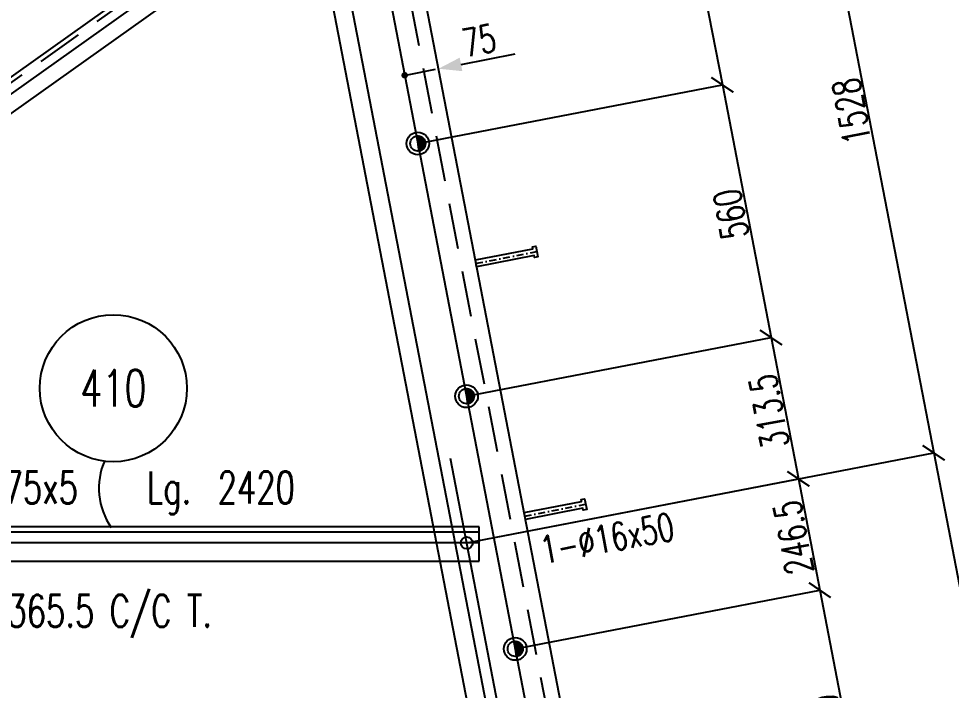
# Model space of a CAD drawing. Extents: x 533388 to 549608, y -33951 to -22449.
# Drawn here: x 545011 to 547041, y -25509 to -24047 of the extents above; entities that cross this region are included whole.
import ezdxf
from ezdxf.enums import TextEntityAlignment as Align

# ---------------------------------------------------------------- set-up
doc = ezdxf.new("R2010")
doc.units = 0
doc.header["$LTSCALE"] = 200
doc.header["$MEASUREMENT"] = 0
doc.linetypes.add('DASHDOT', pattern=[1, 0.5, -0.25, 0, -0.25])
doc.linetypes.add('DASHED', pattern=[0.75, 0.5, -0.25])
doc.layers.get('0').update_dxf_attribs({"linetype": 'CONTINUOUS'})
for name, color, linetype in [('ASSI', 6, 'CONTINUOUS'), ('BOLLINI_1', 7, 'CONTINUOUS'), ('Echelon', 1, 'CONTINUOUS'), ('FORI', 2, 'CONTINUOUS'), ('LINEA_ANG', 2, 'CONTINUOUS'), ('LS', 7, 'CONTINUOUS'), ('MZ', 6, 'DASHDOT'), ('QT_MAL', 7, 'CONTINUOUS'), ('QT_MPR', 7, 'CONTINUOUS'), ('QT_MSP', 7, 'CONTINUOUS'), ('TRAT-Y', 7, 'DASHED')]:
    doc.layers.add(name, color=color, linetype=linetype)
doc.styles.add('QUOTE', font='ROMANS8.SHX', dxfattribs={"width": 0.7})
doc.styles.add('RQL', font='ROMANS8.SHX', dxfattribs={"width": 0.7})
doc.styles.add('RS', font='ROMANS8.shx', dxfattribs={"width": 0.7})
doc.styles.get("Standard").update_dxf_attribs({"font": 'ROMANS8.SHX', "width": 0.7})
doc.dimstyles.new('FRECCE1', dxfattribs={"dimtxt": 60, "dimasz": 6.66, "dimexe": 0, "dimexo": 0, "dimgap": 1, "dimtad": 1, "dimzin": 0, "dimdsep": 46, "dimtxsty": 'RS', "dimblk1": 'QUOTP', "dimblk2": 'QUOTF', "dimsah": 1, "dimcen": 0, "dimclrd": 2, "dimclre": 2, "dimclrt": 7, "dimadec": 0, "dimazin": 0, "dimtfac": 1, "dimtix": 1, "dimtmove": 2, "dimatfit": 3, "dimldrblk": 'QUOTP', "dimfxl": 1, "dimtolj": 1, "dimtzin": 0, "dimarcsym": 0})
doc.dimstyles.new('TRATTO', dxfattribs={"dimscale": 0, "dimtxt": 60, "dimasz": 40, "dimexe": 0, "dimexo": 0, "dimgap": 5, "dimtad": 1, "dimrnd": 0.5, "dimdsep": 46, "dimtxsty": 'RS', "dimblk1": 'OBLIQUE', "dimblk2": 'OBLIQUE', "dimsah": 1, "dimcen": 0.09, "dimclrd": 2, "dimclre": 2, "dimclrt": 7, "dimadec": 0, "dimazin": 0, "dimtfac": 1, "dimtix": 1, "dimtmove": 2, "dimatfit": 3, "dimfxl": 1, "dimtolj": 1, "dimtzin": 0, "dimarcsym": 0})

# ---------------------------------------------------------------- blocks, each defined once
blk = doc.blocks.new('ASSE98')
blk.add_line((0, 0), (1, 0))
at = {"color": 7, "style": 'QUOTE', "width": 0.5, "flags": 1}
for tag, p in [('TI', (1.38308, 6.82731)), ('DI_S', (1.38308, 6.42178)), ('D_S', (1.38308, 6.02092)), ('E_S', (1.38308, 5.68065)), ('NFORI', (1.36454, 5.29792)), ('ALAR', (1.36349, 4.93246)), ('FAM', (1.3775, 4.54645)), ('ALA', (1.38308, 4.19257)), ('DISP2', (1.38308, 3.84971)), ('DISP1', (1.38308, 3.50686)), ('PINZAF', (1.38308, 3.164)), ('PINZAI', (1.38308, 2.82114)), ('TRP', (1.38308, 2.47829)), ('NP', (1.38308, 2.13543)), ('SV', (1.38308, 1.79257)), ('PESO', (1.38308, 1.44971)), ('QUA', (1.38308, 1.10686)), ('LUN', (1.38308, 0.764)), ('PROF', (1.38308, 0.42114)), ('POS', (1.38308, 0.07829))]:
    blk.add_attdef(tag, p, '', height=0.2, dxfattribs=at)
at = {"color": 7, "flags": 1}
for tag, p in [('LAV1', (3.07431, 6.82847)), ('LAV2', (3.07431, 6.49513)), ('LAV3', (3.07431, 6.1618)), ('LAV4', (3.07431, 5.82847)), ('LAV5', (3.07431, 5.49513)), ('LAV6', (3.07431, 5.1618)), ('LAV7', (3.07431, 4.82847)), ('LAV8', (3.07431, 4.49513)), ('LAV9', (3.07431, 4.1618)), ('LAV10', (3.07431, 3.82847))]:
    blk.add_attdef(tag, p, '', height=0.2, dxfattribs=at)
blk = doc.blocks.new('16')
blk.add_circle((0, 0), 1)
blk = doc.blocks.new('A$C6E393FD9')
at = {"layer": 'Echelon', "color": 3}
blk.add_lwpolyline([(2.5, 0), (0, 19.8), (168.6, 41.4), (167.9, 47.2), (177.8, 48.5), (181.8, 17.1), (171.9, 15.8), (171.2, 21.6), (2.5, 0)], close=True, dxfattribs=at)
at = {"layer": 'MZ', "ltscale": 0.2}
blk.add_line((1.3, 9.9), (179.8, 32.8), dxfattribs=at)
blk = doc.blocks.new('P20')
at = {"color": 0}
for p, q in [((0, 0.98), (0.02, 1)), ((0, 0.94), (0.06, 1)), ((1, -0.01), (0, 0.99)), ((0, 0.89), (0.1, 0.99)), ((0, 0.85), (0.14, 0.99)), ((0, 0.8), (0.18, 0.98)), ((0, 0.76), (0.22, 0.98)), ((0, 0.71), (0.25, 0.97)), ((0, 0.67), (0.29, 0.96)), ((1, -0.05), (0, 0.95)), ((0, 0.62), (0.32, 0.95)), ((0, 0.58), (0.36, 0.93)), ((0, 0.53), (0.39, 0.92)), ((0, 0.49), (0.42, 0.91)), ((1, -0.09), (0, 0.9)), ((0, 0.44), (0.45, 0.89)), ((0, 0.4), (0.48, 0.88)), ((0.99, -0.13), (0, 0.86)), ((0, 0.35), (0.51, 0.86)), ((0, 0.31), (0.54, 0.84)), ((0, 0.26), (0.56, 0.83)), ((0.99, -0.17), (0, 0.81)), ((0, 0.22), (0.59, 0.81)), ((0, 0.17), (0.61, 0.79)), ((0.98, -0.21), (0, 0.77)), ((0, 0.13), (0.64, 0.77)), ((0, 0.08), (0.66, 0.75)), ((0, 0.04), (0.69, 0.73)), ((0.97, -0.25), (0, 0.72)), ((0, -0.01), (0.71, 0.7)), ((0.96, -0.28), (0, 0.68)), ((0, -0.05), (0.73, 0.68)), ((0, -0.1), (0.75, 0.66)), ((0.95, -0.32), (0, 0.63)), ((0, -0.14), (0.77, 0.63)), ((0, -0.19), (0.79, 0.61)), ((0.94, -0.35), (0, 0.59)), ((0, -0.23), (0.81, 0.58)), ((0, -0.28), (0.83, 0.56)), ((0.92, -0.38), (0, 0.54)), ((0, -0.32), (0.85, 0.53)), ((0.91, -0.41), (0, 0.5)), ((0, -0.36), (0.87, 0.5)), ((0, -0.41), (0.88, 0.47)), ((0.9, -0.44), (0, 0.45)), ((0, -0.45), (0.9, 0.44)), ((0.88, -0.47), (0, 0.41)), ((0, -0.5), (0.91, 0.41)), ((0, -0.54), (0.92, 0.38)), ((0.87, -0.5), (0, 0.36)), ((0, -0.59), (0.94, 0.35)), ((0.85, -0.53), (0, 0.32)), ((0, -0.63), (0.95, 0.31)), ((0, -0.68), (0.96, 0.28)), ((0.83, -0.56), (0, 0.27)), ((0, -0.72), (0.97, 0.25)), ((0.81, -0.58), (0, 0.23)), ((0, -0.77), (0.98, 0.21)), ((0.79, -0.61), (0, 0.18)), ((0, -0.81), (0.99, 0.17)), ((0.77, -0.63), (0, 0.14)), ((0, -0.86), (0.99, 0.13)), ((0.75, -0.66), (0, 0.09)), ((0, -0.9), (1, 0.09)), ((0.73, -0.68), (0, 0.05)), ((0, -0.95), (1, 0.05)), ((0.71, -0.7), (0, 0.01)), ((0, -0.99), (1, 0.01)), ((1, 0.04), (0.04, 1)), ((1, 0.09), (0.09, 1)), ((0.99, 0.14), (0.14, 0.99)), ((0.98, 0.19), (0.19, 0.98)), ((0.97, 0.25), (0.25, 0.97)), ((0.95, 0.31), (0.31, 0.95)), ((0.92, 0.38), (0.38, 0.92)), ((0.88, 0.47), (0.47, 0.88)), ((0.81, 0.59), (0.59, 0.81)), ((0.69, -0.73), (0, -0.04)), ((0.66, -0.75), (0, -0.08)), ((0.64, -0.77), (0, -0.13)), ((0.61, -0.79), (0, -0.17)), ((0.59, -0.81), (0, -0.22)), ((0.56, -0.83), (0, -0.26)), ((0.54, -0.84), (0, -0.31)), ((0.51, -0.86), (0, -0.35)), ((0.48, -0.88), (0, -0.4)), ((0.45, -0.89), (0, -0.44)), ((0.42, -0.91), (0, -0.49)), ((0.39, -0.92), (0, -0.53)), ((0.36, -0.93), (0, -0.58)), ((0.32, -0.95), (0, -0.62)), ((0.29, -0.96), (0, -0.67)), ((0.25, -0.97), (0, -0.71)), ((0.22, -0.98), (0, -0.76)), ((0.18, -0.98), (0, -0.8)), ((0.14, -0.99), (0, -0.85)), ((0.1, -0.99), (0, -0.89)), ((0.04, -1), (1, -0.04)), ((0.09, -1), (1, -0.09)), ((0.14, -0.99), (0.99, -0.14)), ((0.19, -0.98), (0.98, -0.19)), ((0.25, -0.97), (0.97, -0.25)), ((0.31, -0.95), (0.95, -0.31)), ((0.38, -0.92), (0.92, -0.38)), ((0.47, -0.88), (0.88, -0.47)), ((0.59, -0.81), (0.81, -0.59))]:
    blk.add_line(p, q, dxfattribs=at)
for radius in [1.5, 1]:
    blk.add_circle((0, 0), radius)
blk = doc.blocks.new('_OBLIQUE')
at = {"color": 0, "linetype": 'ByBlock'}
blk.add_line((-0.5, -0.5), (0.5, 0.5), dxfattribs=at)
blk = doc.blocks.new('*D42')
at = {"layer": 'QT_MPR', "color": 2, "lineweight": -2, "transparency": 16777216}
for p, q in [((546818.2, -23453.6), (547004.2, -23417.7)), ((547004.2, -23417.7), (548183.5, -29532.5)), ((546931.5, -29773.9), (548183.5, -29532.5))]:
    blk.add_line(p, q, dxfattribs=at)
at = {"layer": 'QT_MPR', "color": 2, "lineweight": -2, "transparency": 16777216, "xscale": 40, "yscale": 40, "zscale": 40}
for p, rotation in [((547004.2, -23417.7), 100.9154326102515), ((548183.5, -29532.5), 280.9154326102516)]:
    blk.add_blockref('_OBLIQUE', p, dxfattribs=dict(at, rotation=rotation))
at = {"layer": 'QT_MPR', "color": 7, "transparency": 16777216, "insert": (547559.5, -26481.7), "char_height": 60, "attachment_point": 5, "rotation": 100.9154, "style": 'RS'}
blk.add_mtext('\\A1;6228', dxfattribs=at)
blk = doc.blocks.new('*D50')
at = {"layer": 'QT_MPR', "color": 2, "lineweight": -2, "transparency": 16777216}
for p, q in [((545740.9, -23679.1), (546713, -23491.7)), ((546713, -23491.7), (547002.3, -24991.8)), ((545986, -25187.8), (547002.3, -24991.8))]:
    blk.add_line(p, q, dxfattribs=at)
at = {"layer": 'QT_MPR', "color": 2, "lineweight": -2, "transparency": 16777216, "xscale": 40, "yscale": 40, "zscale": 40}
for p, rotation in [((546713, -23491.7), 100.9154326102515), ((547002.3, -24991.8), 280.9154326102516)]:
    blk.add_blockref('_OBLIQUE', p, dxfattribs=dict(at, rotation=rotation))
at = {"layer": 'QT_MPR', "color": 7, "transparency": 16777216, "insert": (546823.3, -24248.4), "char_height": 60, "attachment_point": 5, "rotation": 100.9154, "style": 'RS'}
blk.add_mtext('\\A1;1528', dxfattribs=at)
blk = doc.blocks.new('*D51')
at = {"layer": 'QT_MPR', "color": 2, "lineweight": -2, "transparency": 16777216}
for p, q in [((545986, -25187.8), (547002.3, -24991.8)), ((547002.3, -24991.8), (547267.6, -26367.4)), ((546686.3, -26479.5), (547267.6, -26367.4))]:
    blk.add_line(p, q, dxfattribs=at)
at = {"layer": 'QT_MPR', "color": 2, "lineweight": -2, "transparency": 16777216, "xscale": 40, "yscale": 40, "zscale": 40}
for p, rotation in [((547002.3, -24991.8), 100.9154326102515), ((547267.6, -26367.4), 280.9154326102516)]:
    blk.add_blockref('_OBLIQUE', p, dxfattribs=dict(at, rotation=rotation))
at = {"layer": 'QT_MPR', "color": 7, "transparency": 16777216, "insert": (547100.6, -25686.3), "char_height": 60, "attachment_point": 5, "rotation": 100.9154, "style": 'RS'}
blk.add_mtext('\\A1;1401', dxfattribs=at)
blk = doc.blocks.new('*D63')
at = {"layer": 'QT_MSP', "color": 2, "lineweight": -2, "transparency": 16777216}
for p, q in [((545777.2, -23788.5), (546440, -23660.6)), ((546440, -23660.6), (546542.3, -24190.9)), ((545879.5, -24318.7), (546542.3, -24190.9))]:
    blk.add_line(p, q, dxfattribs=at)
at = {"layer": 'QT_MSP', "color": 2, "lineweight": -2, "transparency": 16777216, "xscale": 40, "yscale": 40, "zscale": 40}
for p, rotation in [((546440, -23660.6), 100.9154326102515), ((546542.3, -24190.9), 280.9154326102516)]:
    blk.add_blockref('_OBLIQUE', p, dxfattribs=dict(at, rotation=rotation))
at = {"layer": 'QT_MSP', "color": 7, "transparency": 16777216, "insert": (546456.8, -23932.4), "char_height": 60, "attachment_point": 5, "rotation": 100.9154, "style": 'RS'}
blk.add_mtext('\\A1;540', dxfattribs=at)
blk = doc.blocks.new('*D64')
at = {"layer": 'QT_MSP', "color": 2, "lineweight": -2, "transparency": 16777216}
for p, q in [((545879.5, -24318.7), (546542.3, -24190.9)), ((546542.3, -24190.9), (546648.3, -24740.7)), ((545985.5, -24868.6), (546648.3, -24740.7))]:
    blk.add_line(p, q, dxfattribs=at)
at = {"layer": 'QT_MSP', "color": 2, "lineweight": -2, "transparency": 16777216, "xscale": 40, "yscale": 40, "zscale": 40}
for p, rotation in [((546542.3, -24190.9), 100.9154326102515), ((546648.3, -24740.7), 280.9154326102516)]:
    blk.add_blockref('_OBLIQUE', p, dxfattribs=dict(at, rotation=rotation))
at = {"layer": 'QT_MSP', "color": 7, "transparency": 16777216, "insert": (546560.9, -24472.4), "char_height": 60, "attachment_point": 5, "rotation": 100.9154, "style": 'RS'}
blk.add_mtext('\\A1;560', dxfattribs=at)
blk = doc.blocks.new('*D65')
at = {"layer": 'QT_MSP', "color": 2, "lineweight": -2, "transparency": 16777216}
for p, q in [((545985.5, -24868.6), (546648.3, -24740.7)), ((546648.3, -24740.7), (546707.7, -25048.6)), ((545986, -25187.8), (546707.7, -25048.6))]:
    blk.add_line(p, q, dxfattribs=at)
at = {"layer": 'QT_MSP', "color": 2, "lineweight": -2, "transparency": 16777216, "xscale": 40, "yscale": 40, "zscale": 40}
for p, rotation in [((546648.3, -24740.7), 100.9154326102515), ((546707.7, -25048.6), 280.9154326102516)]:
    blk.add_blockref('_OBLIQUE', p, dxfattribs=dict(at, rotation=rotation))
at = {"layer": 'QT_MSP', "color": 7, "transparency": 16777216, "insert": (546643.7, -24901.3), "char_height": 60, "attachment_point": 5, "rotation": 100.9154, "style": 'RS'}
blk.add_mtext('\\A1;313.5', dxfattribs=at)
blk = doc.blocks.new('*D66')
at = {"layer": 'QT_MSP', "color": 2, "lineweight": -2, "transparency": 16777216}
for p, q in [((545986, -25187.8), (546707.7, -25048.6)), ((546707.7, -25048.6), (546754.4, -25290.6)), ((546091.6, -25418.4), (546754.4, -25290.6))]:
    blk.add_line(p, q, dxfattribs=at)
at = {"layer": 'QT_MSP', "color": 2, "lineweight": -2, "transparency": 16777216, "xscale": 40, "yscale": 40, "zscale": 40}
for p, rotation in [((546707.7, -25048.6), 100.9154326102515), ((546754.4, -25290.6), 280.9154326102516)]:
    blk.add_blockref('_OBLIQUE', p, dxfattribs=dict(at, rotation=rotation))
at = {"layer": 'QT_MSP', "color": 7, "transparency": 16777216, "insert": (546696.7, -25176.3), "char_height": 60, "attachment_point": 5, "rotation": 100.9154, "style": 'RS'}
blk.add_mtext('\\A1;246.5', dxfattribs=at)
blk = doc.blocks.new('*D67')
at = {"layer": 'QT_MSP', "color": 2, "lineweight": -2, "transparency": 16777216}
for p, q in [((546091.6, -25418.4), (546754.4, -25290.6)), ((546754.4, -25290.6), (546860.4, -25840.5)), ((546197.6, -25968.3), (546860.4, -25840.5))]:
    blk.add_line(p, q, dxfattribs=at)
at = {"layer": 'QT_MSP', "color": 2, "lineweight": -2, "transparency": 16777216, "xscale": 40, "yscale": 40, "zscale": 40}
for p, rotation in [((546754.4, -25290.6), 100.9154326102515), ((546860.4, -25840.5), 280.9154326102516)]:
    blk.add_blockref('_OBLIQUE', p, dxfattribs=dict(at, rotation=rotation))
at = {"layer": 'QT_MSP', "color": 7, "transparency": 16777216, "insert": (546773, -25572.2), "char_height": 60, "attachment_point": 5, "rotation": 100.9154, "style": 'RS'}
blk.add_mtext('\\A1;560', dxfattribs=at)
blk = doc.blocks.new('QUOTP')
at = {"layer": 'ASSI', "color": 2, "const_width": 1.07}
blk.add_lwpolyline([(-0.53, 0, 1), (0.53, 0, 1)], format="xyb", close=True, dxfattribs=at)
blk = doc.blocks.new('QUOTF')
at = {"layer": 'LS', "color": 2}
blk.add_line((7.5, 0), (25.5, 0), dxfattribs=at)
blk.add_solid([(7.5, 2.25), (0, 0), (7.5, -2.25)], dxfattribs=at)
blk = doc.blocks.new('*D129')
at = {"layer": 'QT_MAL', "color": 2, "lineweight": -2, "transparency": 16777216}
for p, q in [((545850.9, -24170.2), (545850.9, -24170.2)), ((545857.4, -24168.9), (545918, -24157.2)), ((545924.5, -24156), (545924.5, -24156))]:
    blk.add_line(p, q, dxfattribs=at)
at = {"layer": 'QT_MAL', "color": 2, "lineweight": -2, "transparency": 16777216, "xscale": 6.66, "yscale": 6.66, "zscale": 6.66}
for name, p, rotation in [('QUOTF', (545924.5, -24156), 10.91543261025154), ('QUOTP', (545850.9, -24170.2), 190.9154326102515)]:
    blk.add_blockref(name, p, dxfattribs=dict(at, rotation=rotation))
at = {"layer": 'QT_MAL', "color": 7, "transparency": 16777216, "insert": (546012.8, -24094.4), "char_height": 60, "attachment_point": 5, "rotation": 10.9154, "style": 'RS'}
blk.add_mtext('\\A1;75', dxfattribs=at)
blk = doc.blocks.new('*D136')
at = {"layer": 'QT_MPR', "color": 2, "lineweight": -2, "transparency": 16777216}
for p, q in [((543620.6, -25187.8), (543208, -25976.9)), ((543208, -25976.9), (545838.7, -27352.4)), ((546251.3, -26563.4), (545838.7, -27352.4))]:
    blk.add_line(p, q, dxfattribs=at)
at = {"layer": 'QT_MPR', "color": 2, "lineweight": -2, "transparency": 16777216, "xscale": 40, "yscale": 40, "zscale": 40}
for p, rotation in [((543208, -25976.9), 152.3951650348536), ((545838.7, -27352.4), 332.3951650348536)]:
    blk.add_blockref('_OBLIQUE', p, dxfattribs=dict(at, rotation=rotation))
at = {"layer": 'QT_MPR', "color": 7, "transparency": 16777216, "insert": (544324.4, -26508.7), "char_height": 60, "attachment_point": 5, "rotation": 332.3952, "style": 'RS'}
blk.add_mtext('\\A1;2968.5', dxfattribs=at)
blk = doc.blocks.new('xxx')
blk.add_circle((0, 0), 8)
at = {"color": 3, "style": 'RQL', "width": 0.7}
blk.add_attdef('POS', text='', height=4, dxfattribs=at).set_placement((0, 0), align=Align.MIDDLE)
at = {"color": 3, "style": 'RQL', "width": 0.7, "flags": 1}
blk.add_attdef('POS1', (-0.39, -5.42), '', height=2, dxfattribs=at)
at = {"style": 'RQL', "width": 0.7, "flags": 1}
blk.add_attdef('TIPO', (-0.39, -8.66), '', height=2, dxfattribs=at)
blk = doc.blocks.new('bull')
at = {"style": 'RS', "width": 0.7, "flags": 1}
for tag, p in [('NN', (-12.25, 0)), ('DIAMETRO', (0, -4.86)), ('SERRAGGIO', (0, -9.71)), ('LUNGHEZZA', (0, -14.57)), ('NB', (0, -19.43)), ('TIPO', (0, -24.12)), ('EL', (-0.14, -29))]:
    blk.add_attdef(tag, p, '', height=3, dxfattribs=at)
at = {"style": 'RS', "width": 0.7}
blk.add_attdef('BULLONE', (0, 0), '', height=3, dxfattribs=at)

msp = doc.modelspace()

# ---------------------------------------------------------------- linework, layer by layer
at = {"layer": 'ASSI', "color": 6}
msp.add_line((545665.743, -23659.129), (546255.357, -26716.519), dxfattribs=at)
at = {"layer": 'LINEA_ANG'}
for p, q in [((546879.456, -29107.77), (545702.016, -23002.267)), ((545505.634, -23040.139), (546683.074, -29145.642)), ((545745.485, -23639.032), (543581.42, -25178.888)), ((543619.105, -25231.849), (545783.17, -23691.992)), ((546013.011, -25152.824), (543593.011, -25152.824)), ((546013.011, -25227.824), (546013.011, -25152.824)), ((543593.011, -25227.824), (546013.011, -25227.824))]:
    msp.add_line(p, q, dxfattribs=at)
at = {"layer": 'LINEA_ANG', "color": 2}
msp.add_line((546013.011, -25164.324), (543593.011, -25164.324), dxfattribs=at)
at = {"layer": 'LS', "color": 6}
for p, q in [((545628.363, -23016.471), (546197.62, -25968.299)), ((546575.625, -28245.214), (545950.652, -25004.478))]:
    msp.add_line(p, q, dxfattribs=at)
msp.add_arc((545337.148, -25068.755), 151.712, 156.533187, 214.458364, dxfattribs=at)
at = {"layer": 'TRAT-Y'}
for p, q in [((546848.035, -29113.829), (545670.595, -23008.327)), ((545751.283, -23647.179), (543587.218, -25187.035))]:
    msp.add_line(p, q, dxfattribs=at)

# ---------------------------------------------------------------- block references
at = {"layer": 'ASSI'}
for p, xscale, rotation in [((546879.456, -29107.77), 6217.999999999999, 100.9154326102515), ((545762.878, -23663.475), 2656, 215.434020380775)]:
    msp.add_blockref('ASSE98', p, dxfattribs=dict(at, xscale=xscale, rotation=rotation))
ref = msp.add_blockref('ASSE98', (546013.011, -25187.824), dxfattribs=dict(at, xscale=2420, rotation=180))
ref.add_attrib('PROF', 'L75x5', (544942.372, -25102.198), dxfattribs={"layer": '0', "color": 2, "height": 70, "style": 'QUOTE', "width": 0.7})
ref.add_attrib('LUN', '2420', (545443.972, -25102.198), dxfattribs={"layer": '0', "color": 2, "height": 70, "style": 'QUOTE', "width": 0.7})
ref.add_attrib('PESO', '2365.5 C/C T.', (544944.395, -25370.798), dxfattribs={"layer": '0', "color": 2, "height": 70, "style": 'QUOTE', "width": 0.7})
ref.add_attrib('SV', 'Lg.', (545289.839, -25102.198), dxfattribs={"layer": '0', "color": 2, "height": 70, "style": 'QUOTE', "width": 0.7})
at = {"layer": 'BOLLINI_1', "xscale": 20, "yscale": 20, "zscale": 20}
msp.add_blockref('xxx', (545216.878, -24851.206), dxfattribs=at).add_auto_attribs({'POS': '410'})
at = {"layer": 'FORI', "xscale": 16.5, "yscale": 16.5, "zscale": 16.5, "rotation": 7.543052222774039}
for p in [(545879.495, -24318.694), (545985.537, -24868.562), (546091.578, -25418.431)]:
    msp.add_blockref('P20', p, dxfattribs=at)
at = {"layer": 'FORI', "xscale": 13, "yscale": 13, "zscale": 13}
msp.add_blockref('16', (545986.011, -25187.824), dxfattribs=at)
at = {"layer": 'LS', "color": 6, "xscale": 0.7500000000000001, "yscale": 0.7500000000000001, "zscale": 0.7500000000000001, "rotation": 3.618223307568464}
for p in [(546005.688, -24586.909), (546111.729, -25136.777)]:
    msp.add_blockref('A$C6E393FD9', p, dxfattribs=at)
at = {"layer": 'LS', "color": 7, "xscale": 20.00000000000001, "yscale": 20.00000000000001, "zscale": 20.00000000000001, "rotation": 10.54080509249634}
msp.add_blockref('bull', (546152.951, -25234.371), dxfattribs=at).add_auto_attribs({'BULLONE': '1-%%c16x50                '})

# ---------------------------------------------------------------- dimensions: what is measured, and where the dimension line sits
at = {"layer": 'QT_MAL'}
dim = msp.add_linear_dim(base=(545924.509, -24155.987), p1=(545850.856, -24170.191), p2=(545924.509, -24155.987), angle=10.915433, text='75', dimstyle='FRECCE1', dxfattribs=at)
dim.commit()
dim.dimension.update_dxf_attribs({"geometry": '*D129', "text_midpoint": (546012.805, -24094.421), "dimtype": 160})
at = {"layer": 'QT_MPR'}
for base, p1, p2, angle, text, picture, middle in [((548183.47, -29532.473), (546818.21, -23453.569), (546931.528, -29773.909), 100.915433, '6228', '*D42', (547559.489, -26481.711)), ((547002.285, -24991.836), (545740.879, -23679.129), (545986.011, -25187.824), 100.915433, '1528', '*D50', (546823.265, -24248.376)), ((547267.564, -26367.413), (545986.011, -25187.824), (546686.301, -26479.509), 100.915433, '1401', '*D51', (547100.558, -25686.252)), ((545838.708, -27352.448), (543620.606, -25187.824), (546251.298, -26563.399), 332.395165, '2968.5', '*D136', (544324.408, -26508.678))]:
    dim = msp.add_linear_dim(base=base, p1=p1, p2=p2, angle=angle, text=text, dimstyle='TRATTO', override={"dimscale": 1}, dxfattribs=at)
    dim.commit()
    dim.dimension.update_dxf_attribs({"geometry": picture, "text_midpoint": middle, "dimtype": 160})
at = {"layer": 'QT_MSP'}
for base, p1, p2, text, picture, middle in [((546542.293, -24190.874), (545777.241, -23788.464), (545879.495, -24318.694), '540', '*D63', (546456.799, -23932.387)), ((546648.334, -24740.742), (545879.495, -24318.694), (545985.537, -24868.562), '560', '*D64', (546560.947, -24472.436)), ((546707.713, -25048.644), (545985.537, -24868.562), (545986.011, -25187.824), '313.5', '*D65', (546643.657, -24901.321)), ((546754.376, -25290.611), (545986.011, -25187.824), (546091.578, -25418.431), '246.5', '*D66', (546696.677, -25176.255)), ((546860.417, -25840.479), (546091.578, -25418.431), (546197.62, -25968.299), '560', '*D67', (546773.03, -25572.172))]:
    dim = msp.add_linear_dim(base=base, p1=p1, p2=p2, angle=100.915433, text=text, dimstyle='TRATTO', override={"dimscale": 1}, dxfattribs=at)
    dim.commit()
    dim.dimension.update_dxf_attribs({"geometry": picture, "text_midpoint": middle, "dimtype": 160})

doc.saveas('drawing.dxf')
